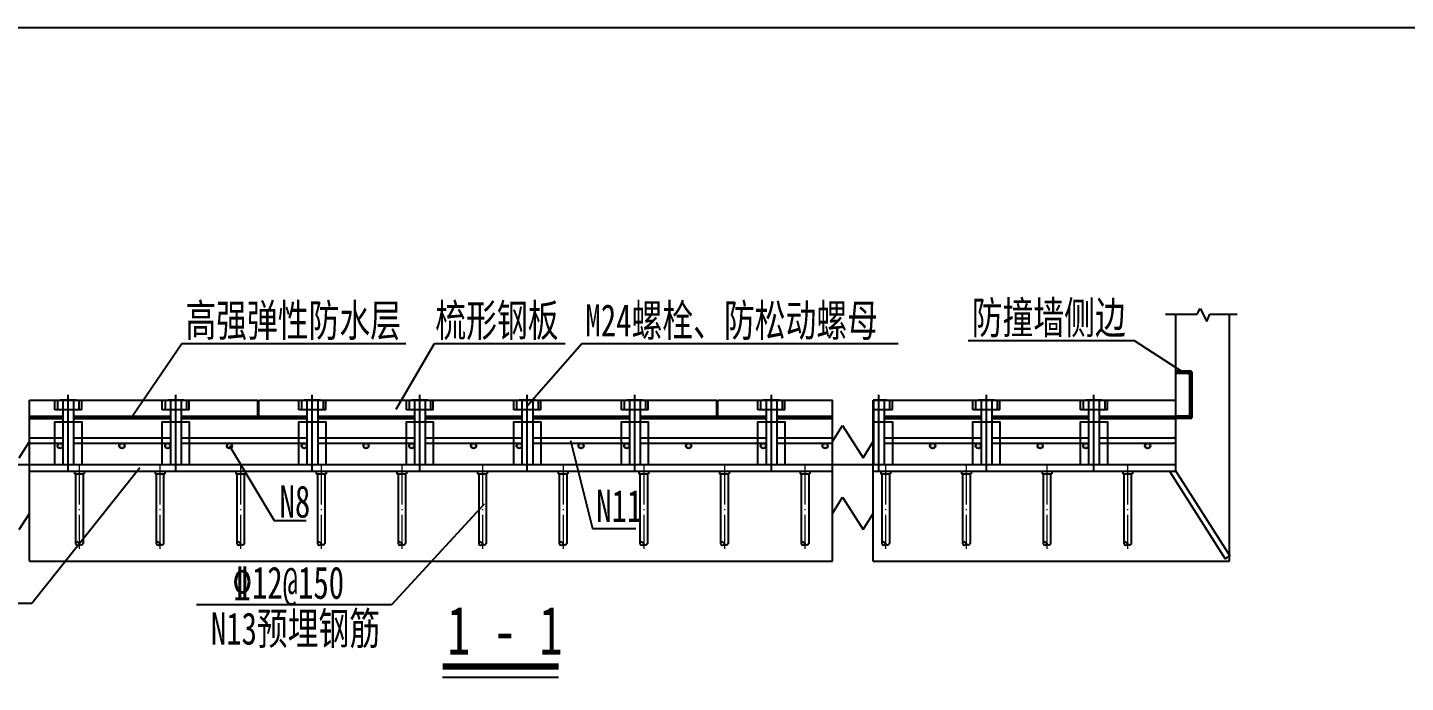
# Model space of a CAD drawing. Extents: x 113548 to 134722, y -121971 to -116031.
# Drawn here: x 115289 to 117852, y -117251 to -116031 of the extents above; entities that cross this region are included whole.
import ezdxf

# ---------------------------------------------------------------- set-up
doc = ezdxf.new("R2010")
doc.units = 0
doc.header["$LTSCALE"] = 3
doc.header["$MEASUREMENT"] = 0
doc.linetypes.add('ACAD_ISO04W100', pattern=[30.5, 24, -3, 0.5, -3])
doc.layers.get('0').update_dxf_attribs({"linetype": 'CONTINUOUS'})
doc.layers.get('DEFPOINTS').update_dxf_attribs({"linetype": 'CONTINUOUS'})
for name, color, linetype in [('3', 3, 'CONTINUOUS'), ('6标注', 7, 'CONTINUOUS'), ('bz', 3, 'CONTINUOUS'), ('Thin', 1, 'CONTINUOUS')]:
    doc.layers.add(name, color=color, linetype=linetype)
doc.layers.add('DashDot', color=5, linetype='ACAD_ISO04W100', lineweight=15)
doc.styles.add('mp', font='smsim.shx', dxfattribs={"width": 0.75, "bigfont": 'smfs.shx'})
doc.styles.add('仿宋字', font='仿宋_GB2312.ttf', dxfattribs={"width": 0.7})
doc.dimstyles.new('20 mp', dxfattribs={"dimscale": 20, "dimtxt": 3, "dimasz": 1.43, "dimexe": 0.75, "dimexo": 0.625, "dimgap": 1, "dimtad": 1, "dimdec": 4, "dimzin": 9, "dimdsep": 46, "dimtxsty": 'mp', "dimblk1": 'ARCHTICK', "dimblk2": 'ARCHTICK', "dimsah": 1, "dimcen": 2.5, "dimdle": 0.75, "dimclrd": 256, "dimclre": 256, "dimclrt": 7, "dimadec": 4, "dimazin": 2, "dimtp": 0.5, "dimtm": 0.0005, "dimtfac": 1, "dimtdec": 4, "dimtmove": 2, "dimatfit": 3, "dimldrblk": 'NONE', "dimfxl": 0.75, "dimtolj": 1, "dimtzin": 0, "dimlwd": -1, "dimlwe": -1, "dimarcsym": 0})

# ---------------------------------------------------------------- blocks, each defined once
blk = doc.blocks.new('_ARCHTICK')
at = {"color": 0, "linetype": 'ByBlock', "const_width": 0.15}
blk.add_lwpolyline([(-0.5, -0.5), (0.5, 0.5)], dxfattribs=at)
blk = doc.blocks.new('_None')

msp = doc.modelspace()

# ---------------------------------------------------------------- hatches: boundary and pattern name
at = {"layer": 'Thin'}
h = msp.add_hatch(color=256, dxfattribs=at)
h.paths.add_polyline_path([(115354.83054, -116809.99593, 1), (115344.83011, -116809.99593, 1)])
h.paths.add_polyline_path([(115459.83507, -116809.99593, 1), (115469.8355, -116809.99593, 1)])
h.paths.add_polyline_path([(115554.83916, -116809.99593, 1), (115544.83873, -116809.99593, 1)])
h = msp.add_hatch(color=256, dxfattribs=at)
h.paths.add_polyline_path([(115659.84374, -116809.99593, 1), (115669.84417, -116809.99593, 1)])
h.paths.add_polyline_path([(115808.85011, -116809.99593, 1), (115798.84968, -116809.99593, 1)])
h.paths.add_polyline_path([(115913.85464, -116809.99593, 1), (115923.85507, -116809.99593, 1)])
h = msp.add_hatch(color=256, dxfattribs=at)
h.paths.add_polyline_path([(116008.85874, -116809.99593, 1), (115998.85831, -116809.99593, 1)])
h.paths.add_polyline_path([(116113.8632, -116809.99593, 1), (116123.86363, -116809.99593, 1)])
h.paths.add_polyline_path([(116208.86736, -116809.99593, 1), (116198.86693, -116809.99593, 1)])
h = msp.add_hatch(color=256, dxfattribs=at)
h.paths.add_polyline_path([(116313.87189, -116809.99593, 1), (116323.87232, -116809.99593, 1)])
h.paths.add_polyline_path([(116398.87555, -116809.99593, 1), (116408.87599, -116809.99593, 1)])
h = msp.add_hatch(color=256, dxfattribs=at)
h.paths.add_polyline_path([(116513.88044, -116809.99593, 1), (116523.88088, -116809.99593, 1)])
h.paths.add_polyline_path([(116652.88651, -116809.99593, 1), (116662.88694, -116809.99593, 1)])
h.paths.add_polyline_path([(116777.8919, -116809.99593, 1), (116767.89146, -116809.99593, 1)])
h = msp.add_hatch(color=256, dxfattribs=at)
h.paths.add_polyline_path([(116967.90002, -116809.99593, 1), (116977.90045, -116809.99593, 1)])
h.paths.add_polyline_path([(117062.90419, -116809.99593, 1), (117052.90375, -116809.99593, 1)])
h.paths.add_polyline_path([(117177.90914, -116809.99593, 1), (117167.90871, -116809.99593, 1)])
h = msp.add_hatch(color=256, dxfattribs=at)
h.paths.add_polyline_path([(117252.91238, -116809.99593, 1), (117262.91281, -116809.99593, 1)])
h.paths.add_polyline_path([(117367.91727, -116809.99593, 1), (117377.9177, -116809.99593, 1)])

# ---------------------------------------------------------------- linework, layer by layer
at = {"const_width": 12.00052}
msp.add_lwpolyline([(116061.33567, -117221.02349), (116276.88716, -117221.02349)], dxfattribs=at)
at = {"layer": '6标注'}
for p, q in [((116786.39226, -116935.72643), (116805.39308, -116905.72513)), ((116805.39308, -116905.72513), (116843.39472, -116965.72772)), ((115273.82705, -116965.72772), (115292.82786, -116935.72643)), ((116843.39472, -116965.72772), (116862.39554, -116935.72643))]:
    msp.add_line(p, q, dxfattribs=at)
for points in [[(115392.33216, -116992.00378), (115388.832, -116995.00391), (115385.33185, -116992.00378), (115381.8317, -116989.00365), (115378.33155, -116992.00378), (115381.8317, -116995.00391), (115385.33185, -116992.00378)], [(115542.33862, -116992.00378), (115538.83847, -116995.00391), (115535.33832, -116992.00378), (115531.83817, -116989.00365), (115528.33802, -116992.00378), (115531.83817, -116995.00391), (115535.33832, -116992.00378)], [(115692.34509, -116992.00378), (115688.84494, -116995.00391), (115685.34479, -116992.00378), (115681.84464, -116989.00365), (115678.34449, -116992.00378), (115681.84464, -116995.00391), (115685.34479, -116992.00378)], [(115842.35156, -116992.00378), (115838.85141, -116995.00391), (115835.35126, -116992.00378), (115831.85111, -116989.00365), (115828.35095, -116992.00378), (115831.85111, -116995.00391), (115835.35126, -116992.00378)], [(115992.35803, -116992.00378), (115988.85788, -116995.00391), (115985.35772, -116992.00378), (115981.85757, -116989.00365), (115978.35742, -116992.00378), (115981.85757, -116995.00391), (115985.35772, -116992.00378)], [(116142.36449, -116992.00378), (116138.86434, -116995.00391), (116135.36419, -116992.00378), (116131.86404, -116989.00365), (116128.36389, -116992.00378), (116131.86404, -116995.00391), (116135.36419, -116992.00378)], [(116292.37096, -116992.00378), (116288.87081, -116995.00391), (116285.37066, -116992.00378), (116281.87051, -116989.00365), (116278.37036, -116992.00378), (116281.87051, -116995.00391), (116285.37066, -116992.00378)], [(116442.37743, -116992.00378), (116438.87728, -116995.00391), (116435.37713, -116992.00378), (116431.87698, -116989.00365), (116428.37683, -116992.00378), (116431.87698, -116995.00391), (116435.37713, -116992.00378)], [(116592.3839, -116992.00378), (116588.88375, -116995.00391), (116585.3836, -116992.00378), (116581.88344, -116989.00365), (116578.38329, -116992.00378), (116581.88344, -116995.00391), (116585.3836, -116992.00378)], [(116742.39037, -116992.00378), (116738.89021, -116995.00391), (116735.39006, -116992.00378), (116731.88991, -116989.00365), (116728.38976, -116992.00378), (116731.88991, -116995.00391), (116735.39006, -116992.00378)], [(116892.39683, -116992.00378), (116888.89668, -116995.00391), (116885.39653, -116992.00378), (116881.89638, -116989.00365), (116878.39623, -116992.00378), (116881.89638, -116995.00391), (116885.39653, -116992.00378)], [(117042.4033, -116992.00378), (117038.90315, -116995.00391), (117035.403, -116992.00378), (117031.90285, -116989.00365), (117028.4027, -116992.00378), (117031.90285, -116995.00391), (117035.403, -116992.00378)], [(117192.40977, -116992.00378), (117188.90962, -116995.00391), (117185.40947, -116992.00378), (117181.90932, -116989.00365), (117178.40917, -116992.00378), (117181.90932, -116995.00391), (117185.40947, -116992.00378)], [(117342.41624, -116992.00378), (117338.91609, -116995.00391), (117335.41593, -116992.00378), (117331.91578, -116989.00365), (117328.41563, -116992.00378), (117331.91578, -116995.00391), (117335.41593, -116992.00378)]]:
    msp.add_spline(points, degree=3, dxfattribs=at)
at = {"layer": 'DashDot'}
for p, q in [((115385.33185, -116846.99753), (115385.33185, -117002.00421)), ((115535.33832, -116846.99753), (115535.33832, -117002.00421)), ((115685.34479, -116846.99753), (115685.34479, -117002.00421)), ((115835.35126, -116846.99753), (115835.35126, -117002.00421)), ((115985.35772, -116846.99753), (115985.35772, -117002.00421)), ((116135.36419, -116846.99753), (116135.36419, -117002.00421)), ((116285.37066, -116846.99753), (116285.37066, -117002.00421)), ((116435.37713, -116846.99753), (116435.37713, -117002.00421)), ((116585.3836, -116846.99753), (116585.3836, -117002.00421)), ((116735.39006, -116846.99753), (116735.39006, -117002.00421)), ((116885.39653, -116846.99753), (116885.39653, -117002.00421)), ((117035.403, -116846.99753), (117035.403, -117002.00421)), ((117185.40947, -116846.99753), (117185.40947, -117002.00421)), ((117335.41593, -116846.99753), (117335.41593, -117002.00421))]:
    msp.add_line(p, q, dxfattribs=at)
at = {"layer": 'DEFPOINTS'}
msp.add_lwpolyline([(113548.44111, -116031.10317), (121948.44111, -116031.10317), (121948.44111, -121971.10317), (113548.44111, -121971.10317)], close=True, dxfattribs=at)
at = {"layer": 'Thin'}
for p, q in [((117406.13774, -116564.71376), (117464.68429, -116564.71376)), ((117425.41982, -116856.99796), (117425.5305, -116564.71376)), ((117464.68429, -116564.71376), (117470.52741, -116554.44705)), ((117470.52741, -116554.44705), (117482.79794, -116578.38025)), ((117482.79794, -116578.38025), (117488.64106, -116564.71376)), ((117488.64106, -116564.71376), (117539.30391, -116564.61759)), ((117525.42413, -117025.0052), (117525.42413, -116564.63981)), ((117452.86901, -116670.88994), (117425.51795, -116670.88994)), ((117450.81892, -116672.94003), (117425.51795, -116672.94003)), ((117448.76883, -116674.99011), (117425.51795, -116674.99011)), ((117450.76892, -116676.9902), (117450.76892, -116752.99348)), ((117452.81901, -116674.94011), (117452.81901, -116754.99356)), ((117454.8691, -116672.89002), (117454.8691, -116756.99365)), ((115292.82786, -116724.99226), (115717.34617, -116724.99226)), ((115292.82786, -117025.0052), (115292.82786, -116724.99226)), ((115339.82989, -116742.99304), (115339.82989, -116724.99226)), ((115344.83011, -116726.49233), (115344.83011, -116742.99304)), ((115379.83162, -116724.99226), (115349.83032, -116724.99226)), ((115354.83054, -116726.49233), (115354.83054, -116764.99399)), ((115364.83097, -116854.99787), (115364.83097, -116714.99183)), ((115374.8314, -116726.49233), (115374.8314, -116764.99399)), ((115384.83183, -116726.49233), (115384.83183, -116742.99304)), ((115389.83205, -116742.99304), (115389.83205, -116724.99226)), ((115539.83852, -116742.99304), (115539.83852, -116724.99226)), ((115544.83873, -116726.49233), (115544.83873, -116742.99304)), ((115579.84024, -116724.99226), (115549.83895, -116724.99226)), ((115554.83916, -116726.49233), (115554.83916, -116764.99399)), ((115564.83959, -116854.99787), (115564.83959, -116714.99183)), ((115574.84002, -116726.49233), (115574.84002, -116764.99399)), ((115584.84046, -116726.49233), (115584.84046, -116742.99304)), ((115589.84067, -116742.99304), (115589.84067, -116724.99226)), ((115717.34617, -116754.99356), (115717.34617, -116724.99226)), ((115719.34625, -116724.99226), (116571.38299, -116724.99226)), ((115719.34625, -116754.99356), (115719.34625, -116724.99226)), ((115793.84947, -116742.99304), (115793.84947, -116724.99226)), ((115798.84968, -116726.49233), (115798.84968, -116742.99304)), ((115833.85119, -116724.99226), (115803.8499, -116724.99226)), ((115808.85011, -116726.49233), (115808.85011, -116764.99399)), ((115818.85055, -116854.99787), (115818.85055, -116714.99183)), ((115828.85098, -116726.49233), (115828.85098, -116764.99399)), ((115838.85141, -116726.49233), (115838.85141, -116742.99304)), ((115843.85162, -116742.99304), (115843.85162, -116724.99226)), ((115993.85809, -116742.99304), (115993.85809, -116724.99226)), ((115998.85831, -116726.49233), (115998.85831, -116742.99304)), ((116033.85982, -116724.99226), (116003.85852, -116724.99226)), ((116008.85874, -116726.49233), (116008.85874, -116764.99399)), ((116018.85917, -116854.99787), (116018.85917, -116714.99183)), ((116028.8596, -116726.49233), (116028.8596, -116764.99399)), ((116038.86003, -116726.49233), (116038.86003, -116742.99304)), ((116043.86025, -116742.99304), (116043.86025, -116724.99226)), ((116193.86671, -116742.99304), (116193.86671, -116724.99226)), ((116198.86693, -116726.49233), (116198.86693, -116742.99304)), ((116233.86844, -116724.99226), (116203.86715, -116724.99226)), ((116208.86736, -116726.49233), (116208.86736, -116764.99399)), ((116218.86779, -116854.99787), (116218.86779, -116714.99183)), ((116228.86822, -116726.49233), (116228.86822, -116764.99399)), ((116238.86866, -116726.49233), (116238.86866, -116742.99304)), ((116243.86887, -116742.99304), (116243.86887, -116724.99226)), ((116393.87534, -116742.99304), (116393.87534, -116724.99226)), ((116398.87555, -116726.49233), (116398.87555, -116742.99304)), ((116433.87706, -116724.99226), (116403.87577, -116724.99226)), ((116408.87599, -116726.49233), (116408.87599, -116764.99399)), ((116418.87642, -116854.99787), (116418.87642, -116714.99183)), ((116428.87685, -116726.49233), (116428.87685, -116764.99399)), ((116438.87728, -116726.49233), (116438.87728, -116742.99304)), ((116443.87749, -116742.99304), (116443.87749, -116724.99226)), ((116571.38299, -116754.99356), (116571.38299, -116724.99226)), ((116573.38308, -116724.99226), (116786.39226, -116724.99226)), ((116573.38308, -116754.99356), (116573.38308, -116724.99226)), ((116647.88629, -116742.99304), (116647.88629, -116724.99226)), ((116652.88651, -116726.49233), (116652.88651, -116742.99304)), ((116687.88802, -116724.99226), (116657.88672, -116724.99226)), ((116662.88694, -116726.49233), (116662.88694, -116764.99399)), ((116672.88737, -116854.99787), (116672.88737, -116714.99183)), ((116682.8878, -116726.49233), (116682.8878, -116764.99399)), ((116692.88823, -116726.49233), (116692.88823, -116742.99304)), ((116697.88845, -116742.99304), (116697.88845, -116724.99226)), ((116786.39226, -117025.0052), (116786.39226, -116724.99226)), ((116862.39554, -116724.99226), (117425.41982, -116724.99226)), ((116862.39554, -117025.0052), (116862.39554, -116724.99226)), ((116887.89664, -116724.99226), (116862.39554, -116724.99226)), ((116862.89556, -116726.49233), (116862.89556, -116844.99744)), ((116872.89599, -116854.99787), (116872.89599, -116714.99183)), ((116882.89642, -116726.49233), (116882.89642, -116764.99399)), ((116892.89685, -116726.49233), (116892.89685, -116742.99304)), ((116897.89707, -116742.99304), (116897.89707, -116724.99226)), ((117047.90354, -116742.99304), (117047.90354, -116724.99226)), ((117052.90375, -116726.49233), (117052.90375, -116742.99304)), ((117087.90526, -116724.99226), (117057.90397, -116724.99226)), ((117062.90419, -116726.49233), (117062.90419, -116764.99399)), ((117072.90462, -116854.99787), (117072.90462, -116714.99183)), ((117082.90505, -116726.49233), (117082.90505, -116764.99399)), ((117092.90548, -116726.49233), (117092.90548, -116742.99304)), ((117097.90569, -116742.99304), (117097.90569, -116724.99226)), ((117247.91216, -116742.99304), (117247.91216, -116724.99226)), ((117252.91238, -116726.49233), (117252.91238, -116742.99304)), ((117287.91389, -116724.99226), (117257.91259, -116724.99226)), ((117262.91281, -116726.49233), (117262.91281, -116764.99399)), ((117272.91324, -116854.99787), (117272.91324, -116714.99183)), ((117282.91367, -116726.49233), (117282.91367, -116764.99399)), ((117292.9141, -116726.49233), (117292.9141, -116742.99304)), ((117297.91432, -116742.99304), (117297.91432, -116724.99226)), ((115292.82786, -116754.99356), (115354.83054, -116754.99356)), ((115292.82786, -116756.99364), (115354.83054, -116756.99364)), ((115389.83205, -116742.99304), (115339.82989, -116742.99304)), ((115384.83183, -116742.99304), (115344.83011, -116742.99304)), ((115374.8314, -116754.99356), (115554.83916, -116754.99356)), ((115374.8314, -116756.99364), (115554.83916, -116756.99364)), ((115589.84067, -116742.99304), (115539.83852, -116742.99304)), ((115584.84046, -116742.99304), (115544.83873, -116742.99304)), ((115574.84002, -116754.99356), (115808.85011, -116754.99356)), ((115574.84002, -116756.99364), (115808.85011, -116756.99364)), ((115843.85162, -116742.99304), (115793.84947, -116742.99304)), ((115838.85141, -116742.99304), (115798.84968, -116742.99304)), ((115828.85098, -116754.99356), (116008.85874, -116754.99356)), ((115828.85098, -116756.99364), (116008.85874, -116756.99364)), ((116043.86025, -116742.99304), (115993.85809, -116742.99304)), ((116038.86003, -116742.99304), (115998.85831, -116742.99304)), ((116028.8596, -116754.99356), (116208.86736, -116754.99356)), ((116028.8596, -116756.99364), (116208.86736, -116756.99364)), ((116243.86887, -116742.99304), (116193.86671, -116742.99304)), ((116238.86866, -116742.99304), (116198.86693, -116742.99304)), ((116228.86822, -116754.99356), (116408.87599, -116754.99356)), ((116228.86822, -116756.99364), (116408.87599, -116756.99364)), ((116443.87749, -116742.99304), (116393.87534, -116742.99304)), ((116438.87728, -116742.99304), (116398.87555, -116742.99304)), ((116428.87685, -116754.99356), (116662.88694, -116754.99356)), ((116428.87685, -116756.99364), (116662.88694, -116756.99364)), ((116697.88845, -116742.99304), (116647.88629, -116742.99304)), ((116692.88823, -116742.99304), (116652.88651, -116742.99304)), ((116682.8878, -116754.99356), (116786.39226, -116754.99356)), ((116682.8878, -116756.99364), (116786.39226, -116756.99364)), ((116897.89707, -116742.99304), (116862.39554, -116742.99304)), ((116892.89685, -116742.99304), (116862.39554, -116742.99304)), ((116862.39554, -116754.99356), (116862.89556, -116754.99356)), ((116862.39554, -116756.99364), (116862.89556, -116756.99364)), ((116882.89642, -116754.99356), (117062.90419, -116754.99356)), ((116882.89642, -116756.99364), (117062.90419, -116756.99364)), ((117097.90569, -116742.99304), (117047.90354, -116742.99304)), ((117092.90548, -116742.99304), (117052.90375, -116742.99304)), ((117082.90505, -116754.99356), (117262.91281, -116754.99356)), ((117082.90505, -116756.99364), (117262.91281, -116756.99364)), ((117297.91432, -116742.99304), (117247.91216, -116742.99304)), ((117292.9141, -116742.99304), (117252.91238, -116742.99304)), ((117282.91367, -116754.99356), (117425.41982, -116754.99356)), ((117282.91367, -116756.99364), (117425.41982, -116756.99364)), ((117448.76883, -116754.99356), (117425.51795, -116754.99356)), ((117450.81892, -116756.99365), (117425.51795, -116756.99365)), ((115292.82786, -116758.99373), (115354.83054, -116758.99373)), ((115354.83054, -116764.99399), (115354.83054, -116844.99744)), ((115374.8314, -116758.99373), (115554.83916, -116758.99373)), ((115554.83916, -116764.99399), (115554.83916, -116844.99744)), ((115574.84002, -116758.99373), (115808.85011, -116758.99373)), ((115808.85011, -116764.99399), (115808.85011, -116844.99744)), ((115828.85098, -116758.99373), (116008.85874, -116758.99373)), ((116008.85874, -116764.99399), (116008.85874, -116844.99744)), ((116028.8596, -116758.99373), (116208.86736, -116758.99373)), ((116208.86736, -116764.99399), (116208.86736, -116844.99744)), ((116228.86822, -116758.99373), (116408.87599, -116758.99373)), ((116408.87599, -116764.99399), (116408.87599, -116844.99744)), ((116428.87685, -116758.99373), (116662.88694, -116758.99373)), ((116662.88694, -116764.99399), (116662.88694, -116844.99744)), ((116682.8878, -116758.99373), (116786.39226, -116758.99373)), ((116786.39226, -116802.14257), (116805.39308, -116772.14127)), ((116805.39308, -116772.14127), (116843.39472, -116832.14386)), ((116862.39554, -116758.99373), (116862.89556, -116758.99373)), ((116862.89556, -116764.99399), (116862.89556, -116844.99744)), ((116882.89642, -116758.99373), (117062.90419, -116758.99373)), ((117062.90419, -116764.99399), (117062.90419, -116844.99744)), ((117082.90505, -116758.99373), (117262.91281, -116758.99373)), ((117262.91281, -116764.99399), (117262.91281, -116844.99744)), ((117282.91367, -116758.99373), (117425.41982, -116758.99373)), ((117452.86901, -116758.99374), (117425.51795, -116758.99374)), ((115273.82705, -116832.14386), (115292.82786, -116802.14257)), ((115292.82786, -116794.99528), (115339.82989, -116794.99528)), ((115292.82786, -116804.99571), (115339.82989, -116804.99571)), ((115339.82989, -116794.99528), (115354.83054, -116794.99528)), ((115339.82989, -116804.99571), (115354.83054, -116804.99571)), ((115374.8314, -116794.99528), (115389.83205, -116794.99528)), ((115374.8314, -116804.99571), (115389.83205, -116804.99571)), ((115389.83205, -116794.99528), (115539.83852, -116794.99528)), ((115389.83205, -116804.99571), (115539.83852, -116804.99571)), ((115539.83852, -116794.99528), (115554.83916, -116794.99528)), ((115539.83852, -116804.99571), (115554.83916, -116804.99571)), ((115574.84002, -116794.99528), (115589.84067, -116794.99528)), ((115574.84002, -116804.99571), (115589.84067, -116804.99571)), ((115589.84067, -116794.99528), (115793.84947, -116794.99528)), ((115589.84067, -116804.99571), (115793.84947, -116804.99571)), ((115793.84947, -116794.99528), (115808.85011, -116794.99528)), ((115793.84947, -116804.99571), (115808.85011, -116804.99571)), ((115828.85098, -116794.99528), (115843.85162, -116794.99528)), ((115828.85098, -116804.99571), (115843.85162, -116804.99571)), ((115843.85162, -116794.99528), (115993.85809, -116794.99528)), ((115843.85162, -116804.99571), (115993.85809, -116804.99571)), ((115993.85809, -116794.99528), (116008.85874, -116794.99528)), ((115993.85809, -116804.99571), (116008.85874, -116804.99571)), ((116028.8596, -116794.99528), (116043.86025, -116794.99528)), ((116028.8596, -116804.99571), (116043.86025, -116804.99571)), ((116043.86025, -116794.99528), (116193.86671, -116794.99528)), ((116043.86025, -116804.99571), (116193.86671, -116804.99571)), ((116193.86671, -116794.99528), (116208.86736, -116794.99528)), ((116193.86671, -116804.99571), (116208.86736, -116804.99571)), ((116228.86822, -116794.99528), (116243.86887, -116794.99528)), ((116228.86822, -116804.99571), (116243.86887, -116804.99571)), ((116243.86887, -116794.99528), (116393.87534, -116794.99528)), ((116243.86887, -116804.99571), (116393.87534, -116804.99571)), ((116393.87534, -116794.99528), (116408.87599, -116794.99528)), ((116393.87534, -116804.99571), (116408.87599, -116804.99571)), ((116428.87685, -116794.99528), (116443.87749, -116794.99528)), ((116428.87685, -116804.99571), (116443.87749, -116804.99571)), ((116443.87749, -116794.99528), (116647.88629, -116794.99528)), ((116443.87749, -116804.99571), (116647.88629, -116804.99571)), ((116647.88629, -116794.99528), (116662.88694, -116794.99528)), ((116647.88629, -116804.99571), (116662.88694, -116804.99571)), ((116682.8878, -116794.99528), (116697.88845, -116794.99528)), ((116682.8878, -116804.99571), (116697.88845, -116804.99571)), ((116697.88845, -116794.99528), (116786.39226, -116794.99528)), ((116697.88845, -116804.99571), (116786.39226, -116804.99571)), ((116843.39472, -116832.14386), (116862.39554, -116802.14257)), ((116882.89642, -116794.99528), (116897.89707, -116794.99528)), ((116882.89642, -116804.99571), (116897.89707, -116804.99571)), ((116897.89707, -116794.99528), (117047.90354, -116794.99528)), ((116897.89707, -116804.99571), (117047.90354, -116804.99571)), ((117047.90354, -116794.99528), (117062.90419, -116794.99528)), ((117047.90354, -116804.99571), (117062.90419, -116804.99571)), ((117082.90505, -116794.99528), (117097.90569, -116794.99528)), ((117082.90505, -116804.99571), (117097.90569, -116804.99571)), ((117097.90569, -116794.99528), (117247.91216, -116794.99528)), ((117097.90569, -116804.99571), (117247.91216, -116804.99571)), ((117247.91216, -116794.99528), (117262.91281, -116794.99528)), ((117247.91216, -116804.99571), (117262.91281, -116804.99571)), ((117282.91367, -116794.99528), (117297.91432, -116794.99528)), ((117282.91367, -116804.99571), (117297.91432, -116804.99571)), ((117297.91432, -116794.99528), (117420.4196, -116794.99528)), ((117297.91432, -116804.99571), (117420.4196, -116804.99571)), ((114930.81226, -116844.99744), (116786.39226, -116844.99744)), ((115292.82786, -116856.99796), (116786.39226, -116856.99796)), ((115376.33147, -116856.99796), (115376.33147, -116861.99817)), ((115394.33224, -116856.99796), (115394.33224, -116861.99817)), ((115526.33793, -116856.99796), (115526.33793, -116861.99817)), ((115544.33871, -116856.99796), (115544.33871, -116861.99817)), ((115676.3444, -116856.99796), (115676.3444, -116861.99817)), ((115694.34518, -116856.99796), (115694.34518, -116861.99817)), ((115826.35087, -116856.99796), (115826.35087, -116861.99817)), ((115844.35164, -116856.99796), (115844.35164, -116861.99817)), ((115976.35734, -116856.99796), (115976.35734, -116861.99817)), ((115994.35811, -116856.99796), (115994.35811, -116861.99817)), ((116126.3638, -116856.99796), (116126.3638, -116861.99817)), ((116144.36458, -116856.99796), (116144.36458, -116861.99817)), ((116276.37027, -116856.99796), (116276.37027, -116861.99817)), ((116294.37105, -116856.99796), (116294.37105, -116861.99817)), ((116426.37674, -116856.99796), (116426.37674, -116861.99817)), ((116444.37752, -116856.99796), (116444.37752, -116861.99817)), ((116576.38321, -116856.99796), (116576.38321, -116861.99817)), ((116594.38398, -116856.99796), (116594.38398, -116861.99817)), ((116726.38968, -116856.99796), (116726.38968, -116861.99817)), ((116744.39045, -116856.99796), (116744.39045, -116861.99817)), ((116786.39226, -116844.99744), (116862.39554, -116844.99744)), ((116862.39554, -116844.99744), (117425.41982, -116844.99744)), ((116862.39554, -116856.99796), (117425.41982, -116856.99796)), ((116876.39614, -116856.99796), (116876.39614, -116861.99817)), ((116894.39692, -116856.99796), (116894.39692, -116861.99817)), ((117026.40261, -116856.99796), (117026.40261, -116861.99817)), ((117044.40339, -116856.99796), (117044.40339, -116861.99817)), ((117176.40908, -116856.99796), (117176.40908, -116861.99817)), ((117194.40986, -116856.99796), (117194.40986, -116861.99817)), ((117326.41555, -116856.99796), (117326.41555, -116861.99817)), ((117344.41632, -116856.99796), (117344.41632, -116861.99817)), ((117413.68845, -116856.99796), (117517.0777, -117020.35298)), ((117425.52355, -116856.99796), (117525.52786, -117015.00477)), ((115376.33147, -116861.99817), (115394.33224, -116861.99817)), ((115378.33155, -116861.99817), (115378.33155, -116992.00378)), ((115392.33216, -116861.99817), (115392.33216, -116992.00378)), ((115526.33793, -116861.99817), (115544.33871, -116861.99817)), ((115528.33802, -116861.99817), (115528.33802, -116992.00378)), ((115542.33862, -116861.99817), (115542.33862, -116992.00378)), ((115676.3444, -116861.99817), (115694.34518, -116861.99817)), ((115678.34449, -116861.99817), (115678.34449, -116992.00378)), ((115692.34509, -116861.99817), (115692.34509, -116992.00378)), ((115826.35087, -116861.99817), (115844.35164, -116861.99817)), ((115828.35095, -116861.99817), (115828.35095, -116992.00378)), ((115842.35156, -116861.99817), (115842.35156, -116992.00378)), ((115976.35734, -116861.99817), (115994.35811, -116861.99817)), ((115978.35742, -116861.99817), (115978.35742, -116992.00378)), ((115992.35803, -116861.99817), (115992.35803, -116992.00378)), ((116126.3638, -116861.99817), (116144.36458, -116861.99817)), ((116128.36389, -116861.99817), (116128.36389, -116992.00378)), ((116142.36449, -116861.99817), (116142.36449, -116992.00378)), ((116276.37027, -116861.99817), (116294.37105, -116861.99817)), ((116278.37036, -116861.99817), (116278.37036, -116992.00378)), ((116292.37096, -116861.99817), (116292.37096, -116992.00378)), ((116426.37674, -116861.99817), (116444.37752, -116861.99817)), ((116428.37683, -116861.99817), (116428.37683, -116992.00378)), ((116442.37743, -116861.99817), (116442.37743, -116992.00378)), ((116576.38321, -116861.99817), (116594.38398, -116861.99817)), ((116578.38329, -116861.99817), (116578.38329, -116992.00378)), ((116592.3839, -116861.99817), (116592.3839, -116992.00378)), ((116726.38968, -116861.99817), (116744.39045, -116861.99817)), ((116728.38976, -116861.99817), (116728.38976, -116992.00378)), ((116742.39037, -116861.99817), (116742.39037, -116992.00378)), ((116876.39614, -116861.99817), (116894.39692, -116861.99817)), ((116878.39623, -116861.99817), (116878.39623, -116992.00378)), ((116892.39683, -116861.99817), (116892.39683, -116992.00378)), ((117026.40261, -116861.99817), (117044.40339, -116861.99817)), ((117028.4027, -116861.99817), (117028.4027, -116992.00378)), ((117042.4033, -116861.99817), (117042.4033, -116992.00378)), ((117176.40908, -116861.99817), (117194.40986, -116861.99817)), ((117178.40917, -116861.99817), (117178.40917, -116992.00378)), ((117192.40977, -116861.99817), (117192.40977, -116992.00378)), ((117326.41555, -116861.99817), (117344.41632, -116861.99817)), ((117328.41563, -116861.99817), (117328.41563, -116992.00378)), ((117342.41624, -116861.99817), (117342.41624, -116992.00378)), ((115292.82786, -117025.0052), (116786.39226, -117025.0052)), ((116862.39554, -117025.0052), (117525.42413, -117025.0052)), ((117525.52786, -117015.00477), (117517.0777, -117020.35298)), ((116061.33567, -117241.02436), (116276.88716, -117241.02436))]:
    msp.add_line(p, q, dxfattribs=at)
for points in [[(115339.82989, -116844.99744), (115339.82989, -116764.99399), (115389.83205, -116764.99399), (115389.83205, -116844.99744)], [(115374.8314, -116764.99399), (115374.8314, -116844.99744)], [(115539.83852, -116844.99744), (115539.83852, -116764.99399), (115589.84067, -116764.99399), (115589.84067, -116844.99744)], [(115574.84002, -116764.99399), (115574.84002, -116844.99744)], [(115793.84947, -116844.99744), (115793.84947, -116764.99399), (115843.85162, -116764.99399), (115843.85162, -116844.99744)], [(115828.85098, -116764.99399), (115828.85098, -116844.99744)], [(115993.85809, -116844.99744), (115993.85809, -116764.99399), (116043.86025, -116764.99399), (116043.86025, -116844.99744)], [(116028.8596, -116764.99399), (116028.8596, -116844.99744)], [(116193.86671, -116844.99744), (116193.86671, -116764.99399), (116243.86887, -116764.99399), (116243.86887, -116844.99744)], [(116228.86822, -116764.99399), (116228.86822, -116844.99744)], [(116393.87534, -116844.99744), (116393.87534, -116764.99399), (116443.87749, -116764.99399), (116443.87749, -116844.99744)], [(116428.87685, -116764.99399), (116428.87685, -116844.99744)], [(116647.88629, -116844.99744), (116647.88629, -116764.99399), (116697.88845, -116764.99399), (116697.88845, -116844.99744)], [(116682.8878, -116764.99399), (116682.8878, -116844.99744)], [(116862.39554, -116764.99399), (116897.89707, -116764.99399), (116897.89707, -116844.99744)], [(116882.89642, -116764.99399), (116882.89642, -116844.99744)], [(117047.90354, -116844.99744), (117047.90354, -116764.99399), (117097.90569, -116764.99399), (117097.90569, -116844.99744)], [(117082.90505, -116764.99399), (117082.90505, -116844.99744)], [(117247.91216, -116844.99744), (117247.91216, -116764.99399), (117297.91432, -116764.99399), (117297.91432, -116844.99744)], [(117282.91367, -116764.99399), (117282.91367, -116844.99744)]]:
    msp.add_lwpolyline(points, dxfattribs=at)
for centre in [(115349.83032, -116809.99593), (115464.83528, -116809.99593), (115549.83895, -116809.99593), (115664.84395, -116809.99593), (115803.8499, -116809.99593), (115918.85486, -116809.99593), (116003.85852, -116809.99593), (116118.86341, -116809.99593), (116203.86715, -116809.99593), (116318.8721, -116809.99593), (116403.87577, -116809.99593), (116518.88066, -116809.99593), (116657.88672, -116809.99593), (116772.89168, -116809.99593), (116972.90024, -116809.99593), (117057.90397, -116809.99593), (117172.90893, -116809.99593), (117257.91259, -116809.99593), (117372.91748, -116809.99593)]:
    msp.add_circle(centre, 5.00022, dxfattribs=at)
for centre, radius, start, end in [((117448.76883, -116676.9902), 2.00009, 0, 90), ((117450.81892, -116674.94011), 2.00009, 0, 90), ((117452.86901, -116672.89002), 2.00009, 0, 90), ((115349.83032, -116734.07599), 9.08372, 56.60151153, 123.39848847), ((115364.83096, -116759.07714), 34.08488, 72.93848763, 107.06148547), ((115379.83162, -116734.07599), 9.08372, 56.60151153, 123.39848847), ((115549.83895, -116734.07599), 9.08372, 56.60151153, 123.39848847), ((115564.83958, -116759.07714), 34.08488, 72.93848763, 107.06148547), ((115579.84024, -116734.07599), 9.08372, 56.60151153, 123.39848847), ((115803.8499, -116734.07599), 9.08372, 56.60151153, 123.39848847), ((115818.85053, -116759.07714), 34.08488, 72.93848763, 107.06148547), ((115833.85119, -116734.07599), 9.08372, 56.60151153, 123.39848847), ((116003.85852, -116734.07599), 9.08372, 56.60151153, 123.39848847), ((116018.85916, -116759.07714), 34.08488, 72.93848763, 107.06148547), ((116033.85982, -116734.07599), 9.08372, 56.60151153, 123.39848847), ((116203.86715, -116734.07599), 9.08372, 56.60151153, 123.39848847), ((116218.86778, -116759.07714), 34.08488, 72.93848763, 107.06148547), ((116233.86844, -116734.07599), 9.08372, 56.60151153, 123.39848847), ((116403.87577, -116734.07599), 9.08372, 56.60151153, 123.39848847), ((116418.87641, -116759.07714), 34.08488, 72.93848763, 107.06148547), ((116433.87706, -116734.07599), 9.08372, 56.60151153, 123.39848847), ((116657.88672, -116734.07599), 9.08372, 56.60151153, 123.39848847), ((116672.88736, -116759.07714), 34.08488, 72.93848763, 107.06148547), ((116687.88802, -116734.07599), 9.08372, 56.60151153, 123.39848847), ((116857.89535, -116734.07599), 9.08372, 56.60151153, 60.30302258), ((116872.89598, -116759.07714), 34.08488, 72.93848763, 107.06148547), ((116887.89664, -116734.07599), 9.08372, 56.60151153, 123.39848847), ((117057.90397, -116734.07599), 9.08372, 56.60151153, 123.39848847), ((117072.9046, -116759.07714), 34.08488, 72.93848763, 107.06148547), ((117087.90526, -116734.07599), 9.08372, 56.60151153, 123.39848847), ((117257.91259, -116734.07599), 9.08372, 56.60151153, 123.39848847), ((117272.91323, -116759.07714), 34.08488, 72.93848763, 107.06148547), ((117287.91389, -116734.07599), 9.08372, 56.60151153, 123.39848847), ((117448.76883, -116752.99348), 2.00009, 270, 0), ((117450.81892, -116754.99356), 2.00009, 270, 0), ((117452.86901, -116756.99365), 2.00009, 270, 0), ((117420.4196, -116799.9955), 5.00022, 270, 90)]:
    msp.add_arc(centre, radius, start, end, dxfattribs=at)

# ---------------------------------------------------------------- texts
at = {"layer": '3', "style": '仿宋字', "width": 0.7}
msp.add_text('1 - 1', height=90.003881, dxfattribs=at).set_placement((116069.88031, -117198.60038))
at = {"layer": '6标注', "style": '仿宋字', "width": 0.7}
for s, height, p in [('高强弹性防水层', 60.002587, (115582.75602, -116606.2583)), ('梳形钢板', 60.002587, (116047.77682, -116606.2583)), ('M24螺栓、防松动螺母', 60.0025871, (116327.01297, -116606.2583)), ('防撞墙侧边', 60.002587, (117045.69333, -116601.35183)), ('N8', 60.002587, (115757.95636, -116943.72774)), ('N11', 60.002587, (116347.0622, -116951.80884)), ('\x8412@150', 60.002587, (115670.57881, -117094.80244)), ('N13预埋钢筋', 60.002587, (115630.17233, -117180.06655))]:
    msp.add_text(s, height=height, dxfattribs=at).set_placement(p)

# ---------------------------------------------------------------- leaders
at = {"layer": 'bz'}
msp.add_leader([(115498.31296, -116850.65764), (115296.93594, -117103.77688), (114970.71582, -117103.77688)], dimstyle='20 mp', override={"dimtxsty": '仿宋字'}, dxfattribs=at)
at = {"layer": 'bz', "has_arrowhead": 0}
msp.add_leader([(116138.64997, -116918.64548), (115966.23607, -117106.31478), (115603.55627, -117106.31478)], dimstyle='20 mp', override={"dimtxsty": '仿宋字'}, dxfattribs=at)
at = {"layer": 'Thin'}
for points in [[(115482.99806, -116756.20367), (115576.3053, -116619.57263), (115992.76444, -116619.57263)], [(115975.12733, -116741.81965), (116046.45374, -116619.57263), (116289.49471, -116619.57263)], [(116218.38366, -116735.61456), (116320.24285, -116619.57263), (116908.51965, -116619.57263)], [(117438.16844, -116672.94003), (117348.46278, -116614.66616), (117039.11927, -116614.66616)], [(116298.89384, -116799.91393), (116340.25345, -116963.65796), (116420.48455, -116963.65796)], [(115664.84395, -116809.99593), (115747.66521, -116948.98982), (115807.66149, -116948.98982)]]:
    msp.add_leader(points, dimstyle='20 mp', override={"dimtxsty": '仿宋字'}, dxfattribs=at)

doc.saveas('drawing.dxf')
